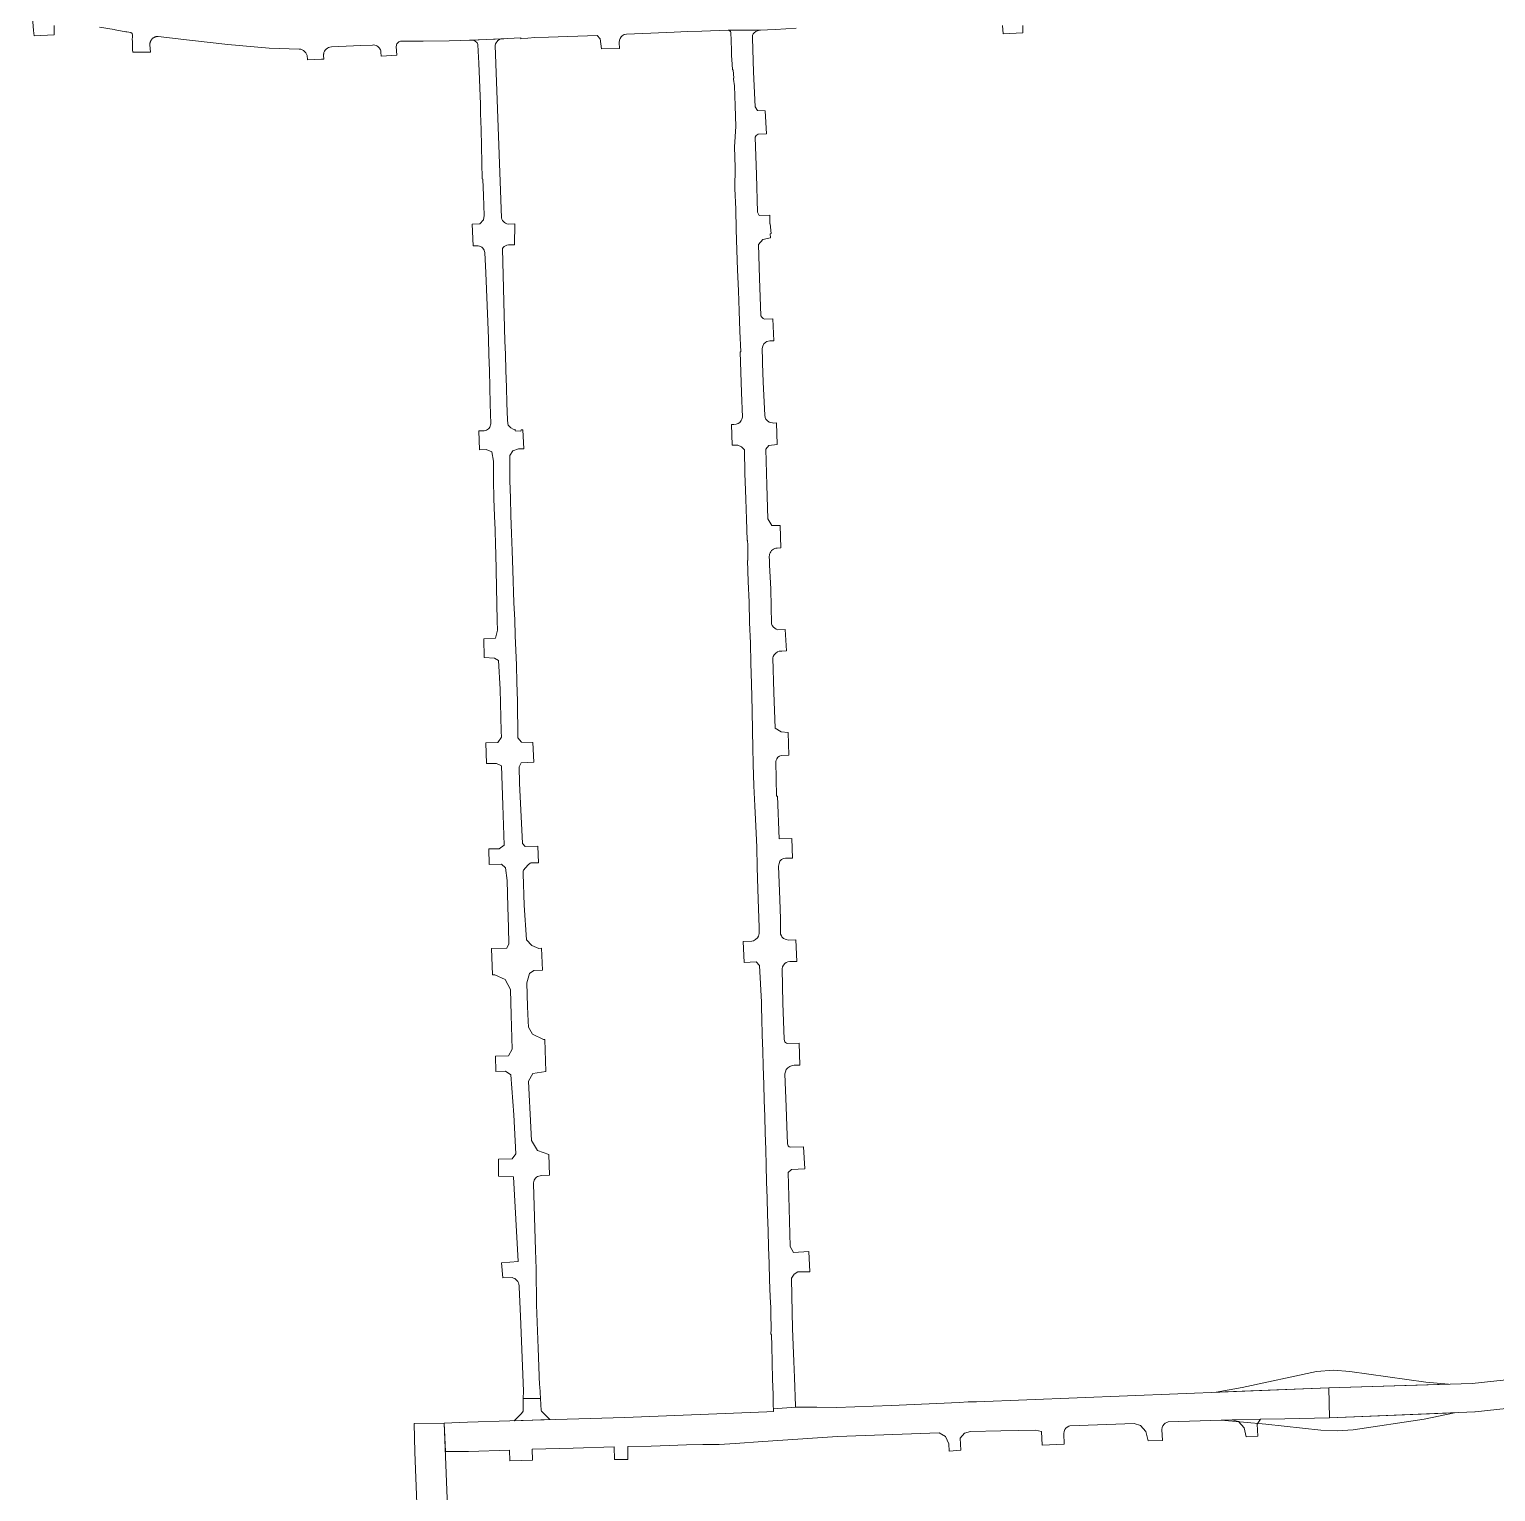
# Model space of a CAD drawing. Header units: inches. Extents: x 704148 to 723432, y 7075344 to 7101810.
# Drawn here: x 709127 to 710203, y 7089169 to 7090242 of the extents above; entities that cross this region are included whole.
import ezdxf

# ---------------------------------------------------------------- set-up
doc = ezdxf.new("R2010")
doc.units = ezdxf.units.IN
doc.header["$MEASUREMENT"] = 0
doc.layers.add('gisdb.gisadmin', color=7, linetype='Continuous', lineweight=9, true_color=0xccf5fc)

msp = doc.modelspace()

# ---------------------------------------------------------------- linework, layer by layer
at = {"layer": 'gisdb.gisadmin'}
for points in [[(709145.1412, 7090245.2472), (709145.15, 7090240.73), (709145.2618, 7090238.3943), (709130.3818, 7090237.6805), (709130.0908, 7090241.5618), (709126.9153, 7090283.9166)], [(709689.74, 7090243.14), (709674.74, 7090242.35), (709662.97, 7090241.82), (709639.9, 7090241.7), (709620.54, 7090241.01), (709609.99, 7090240.67), (709600.38, 7090240.36), (709583.13, 7090239.47), (709565.25, 7090238.94), (709563.5, 7090238.56), (709562.09, 7090237.69), (709561.25, 7090236.76), (709560.58, 7090235.62), (709560.11, 7090234.49), (709559.95, 7090232.68), (709560.0836, 7090228.3444), (709546.9845, 7090228.0565), (709545.92, 7090235.46), (709543.66, 7090237.73), (709507.97, 7090236.64), (709497.88, 7090236.33), (709487.81, 7090235.37), (709487.78, 7090236.08), (709473.08, 7090235.33), (709451.7883, 7090234.3739), (709435.11, 7090234.04), (709416.11, 7090233.78), (709400.0457, 7090233.6579), (709399.3893, 7090233.5867), (709398.7548, 7090233.4043), (709398.1607, 7090233.1161), (709397.6247, 7090232.7306), (709397.1625, 7090232.2591), (709396.7878, 7090231.7155), (709396.5115, 7090231.1158), (709396.3418, 7090230.4777), (709396.2837, 7090229.82), (709396.6097, 7090223.4197), (709385.151, 7090222.778), (709385.0646, 7090225.6651), (709385.0559, 7090225.7772), (709384.9028, 7090226.547), (709384.6505, 7090227.2902), (709384.3034, 7090227.9941), (709383.8674, 7090228.6466), (709383.3499, 7090229.2367), (709382.7598, 7090229.7542), (709382.1073, 7090230.1902), (709381.9197, 7090230.2827), (709381.4034, 7090230.5373), (709380.6602, 7090230.7896), (709379.8904, 7090230.9427), (709378.9427, 7090230.7808), (709370.2963, 7090230.4911), (709348.6401, 7090229.4659), (709347.6128, 7090229.3276), (709346.6246, 7090229.0146), (709345.7051, 7090228.5362), (709344.8816, 7090227.9066), (709344.1788, 7090227.1447), (709343.6175, 7090226.2732), (709343.2147, 7090225.3181), (709342.9822, 7090224.308), (709342.9742, 7090224.1572), (709342.9271, 7090223.2729), (709343.0188, 7090220.5224), (709341.3907, 7090220.4362), (709331.0661, 7090219.8899), (709331.0467, 7090221.232), (709330.9836, 7090222.2335), (709330.7701, 7090223.214), (709330.4109, 7090224.151), (709329.9143, 7090225.023), (709329.819, 7090225.1605), (709329.6482, 7090225.3898), (709328.9206, 7090226.1816), (709328.0746, 7090226.8453), (709327.1323, 7090227.3634), (709326.1187, 7090227.7223), (709325.0603, 7090227.9125), (709302.8766, 7090228.5294), (709272.75, 7090231.26), (709244.4988, 7090234.5152), (709221.5866, 7090237.18), (709221.3772, 7090237.1828), (709221.1677, 7090237.1783), (709220.9586, 7090237.1664), (709220.75, 7090237.1473), (709220.5421, 7090237.1209), (709220.3354, 7090237.0873), (709220.1299, 7090237.0465), (709219.926, 7090236.9985), (709219.7238, 7090236.9435), (709219.5238, 7090236.8814), (709219.326, 7090236.8124), (709219.1307, 7090236.7365), (709218.9382, 7090236.6538), (709218.7487, 7090236.5645), (709218.5625, 7090236.4686), (709218.3797, 7090236.3663), (709218.2006, 7090236.2576), (709218.0254, 7090236.1428), (709217.8543, 7090236.0219), (709217.6875, 7090235.8951), (709217.5253, 7090235.7626), (709217.3678, 7090235.6244), (709217.2152, 7090235.4809), (709217.0677, 7090235.3322), (709216.9255, 7090235.1783), (709216.7887, 7090235.0196), (709216.6576, 7090234.8563), (709216.5323, 7090234.6884), (709216.4128, 7090234.5163), (709216.2995, 7090234.3401), (709216.1924, 7090234.1601), (709216.0916, 7090233.9764), (709215.9974, 7090233.7893), (709215.9097, 7090233.5991), (709215.8287, 7090233.4059), (709215.7545, 7090233.21), (709215.6871, 7090233.0116), (709215.6268, 7090232.811), (709215.5735, 7090232.6084), (709215.5272, 7090232.4041), (709215.4882, 7090232.1983), (709215.4563, 7090231.9912), (709215.4317, 7090231.7832), (709215.4144, 7090231.5744), (709215.4044, 7090231.3652), (709215.4017, 7090231.1557), (709215.4063, 7090230.9462), (709215.7546, 7090225.5338), (709202.8141, 7090225.5137), (709202.7576, 7090227.3265), (709202.6447, 7090230.9542), (709202.5653, 7090233.5049), (709202.51, 7090235.28), (709202.6807, 7090236.6477), (709202.6295, 7090238.025), (709202.3577, 7090239.3762), (709201.5276, 7090240.1625), (709198.4277, 7090240.4721), (709197.72, 7090240.5796), (709189.8488, 7090242.034), (709189.2808, 7090242.1637), (709178.4157, 7090243.9887)], [(709856.2, 7090245.24), (709856.2, 7090239.6897), (709841.7259, 7090239.0936), (709841.28, 7090245.17)], [(710361.0734, 7089246.3465), (710188.266, 7089227.8323), (710188.0404, 7089227.8106), (710081.38, 7089223.47), (710080.7798, 7089245.4618), (710186.1415, 7089248.7248), (710356.4335, 7089266.9696)], [(709416.6489, 7089022.608), (709409.8623, 7089198.169), (709409.4314, 7089219.2068), (709431.4768, 7089219.6514), (709432.2786, 7089201.2315), (709439.1499, 7089022.5611)]]:
    msp.add_lwpolyline(points, dxfattribs=at)
for points in [[(709502.1028, 7089237.5626), (709489.5376, 7089237.6353), (709489.6432, 7089243.0272), (709487.5646, 7089298.1158), (709486.4942, 7089319.367), (709486.4825, 7089320.4252), (709486.3054, 7089321.4685), (709485.9672, 7089322.4713), (709485.4762, 7089323.4088), (709484.8446, 7089324.2579), (709484.088, 7089324.9977), (709483.2248, 7089325.61), (709482.2765, 7089326.0797), (709481.2664, 7089326.3953), (709474.4176, 7089326.1572), (709473.4489, 7089337.1219), (709485.7267, 7089338.0974), (709482.2487, 7089400.2067), (709471.3899, 7089400.6959), (709471.3379, 7089413.2379), (709481.39, 7089413.58), (709483.9759, 7089417.2441), (709482.56, 7089445.84), (709480.29, 7089475.05), (709476.43, 7089477.8), (709469.4192, 7089477.5563), (709469.0049, 7089488.9395), (709478.56, 7089489.21), (709481.2682, 7089494.0224), (709480.61, 7089518.97), (709480.06, 7089537.7), (709476.2, 7089545.21), (709468.7, 7089548.64), (709466.8339, 7089548.5836), (709466.1309, 7089567.8977), (709477.44, 7089568.24), (709479.01, 7089571.21), (709478.6459, 7089583.1971), (709478.18, 7089598.54), (709477.6, 7089617.77), (709476.51, 7089627.14), (709473.54, 7089629.64), (709464.4255, 7089629.3931), (709464.115, 7089640.9406), (709471.86, 7089641.05), (709475.42, 7089643.72), (709474.53, 7089673.03), (709473.64, 7089702.02), (709469.86, 7089703.58), (709462.4327, 7089703.5255), (709462.0189, 7089718.9171), (709470.75, 7089719.04), (709473.42, 7089722.94), (709473.3593, 7089727.293), (709472.6212, 7089758.0735), (709471.41, 7089779.24), (709468.3, 7089780.91), (709460.7967, 7089781.4568), (709460.5511, 7089795.2117), (709469.05, 7089795.71), (709470.57, 7089801.47), (709470.42, 7089808.28), (709469.322, 7089857.7599), (709469.1857, 7089863.8995), (709468.7738, 7089875.0521), (709468.4367, 7089885.1496), (709468.0141, 7089898.0255), (709467.67, 7089911.31), (709467.67, 7089925.4272), (709466.33, 7089932.42), (709462.39, 7089933.94), (709457.3231, 7089933.8953), (709456.9942, 7089947.6614), (709460.8268, 7089947.7539), (709461.6663, 7089947.9099), (709462.47, 7089948.1981), (709463.2174, 7089948.611), (709463.8891, 7089949.1381), (709464.468, 7089949.7658), (709464.939, 7089950.4779), (709465.2902, 7089951.2562), (709465.5124, 7089952.0807), (709465.6, 7089952.93), (709465.29, 7089967.59), (709464.96, 7089979.9), (709464.65, 7089991.91), (709464.26, 7090003.5), (709463.86, 7090015.45), (709463.44, 7090027.84), (709463.08, 7090039.77), (709462.6, 7090051.71), (709462.1, 7090063.69), (709461.2873, 7090078.4945), (709461.1191, 7090079.4259), (709460.7935, 7090080.3145), (709460.3202, 7090081.1341), (709459.7131, 7090081.8602), (709458.9904, 7090082.4712), (709458.1735, 7090082.9491), (709457.2867, 7090083.2796), (709456.3563, 7090083.4528), (709455.4099, 7090083.4638), (709452.6036, 7090083.4229), (709452.0729, 7090099.3139), (709457.54, 7090099.76), (709460.19, 7090102.54), (709460.82, 7090105.85), (709460.19, 7090120.56), (709459.81, 7090132.48), (709459.41, 7090132.64), (709459.12, 7090144.43), (709458.81, 7090156.74), (709458.51, 7090168.77), (709458.22, 7090180.6), (709458.0905, 7090187.5718), (709456.84, 7090217.67), (709456.4617, 7090226.4126), (709456.2532, 7090231.2319), (709455.9728, 7090231.9074), (709455.5877, 7090232.5292), (709455.1078, 7090233.081), (709454.5455, 7090233.5487), (709453.9155, 7090233.92), (709453.234, 7090234.1855), (709452.5188, 7090234.3381), (709451.7883, 7090234.3739), (709449.9373, 7090234.3368), (709475.261, 7090235.4413), (709473.08, 7090235.33), (709471.99, 7090234.97), (709470.89, 7090234.23), (709469.2, 7090231.76), (709468.76, 7090230.47), (709473.5797, 7090103.9652), (709473.8466, 7090103.1016), (709474.3004, 7090102.2071), (709474.8989, 7090101.4021), (709475.6248, 7090100.7098), (709476.4573, 7090100.1502), (709477.3723, 7090099.7392), (709478.3437, 7090099.4888), (709483.3487, 7090099.702), (709483.1899, 7090084.2955), (709478.62, 7090084.17), (709477.38, 7090083.95), (709476.39, 7090083.56), (709475.45, 7090082.9), (709474.83, 7090082.32), (709474.34, 7090081.57), (709474.3136, 7090081.3884), (709476.0363, 7090013.4469), (709476.36, 7090003.94), (709476.78, 7089991.99), (709477.2, 7089979.89), (709477.46, 7089968.02), (709477.91, 7089955.85), (709478.08, 7089953.19), (709478.53, 7089951.91), (709479.29, 7089950.82), (709480.31, 7089949.83), (709482.1, 7089948.98), (709483.61, 7089948.61), (709483.45, 7089947.68), (709487.81, 7089947.55), (709487.84, 7089948.53), (709489.0996, 7089948.5606), (709489.8806, 7089934.5034), (709486.12, 7089934.42), (709481.78, 7089933.05), (709479.67, 7089929.58), (709479.67, 7089911.31), (709480.01, 7089898.34), (709480.43, 7089885.55), (709480.87, 7089872.37), (709481.36, 7089859.58), (709481.83, 7089845.51), (709482.63, 7089821.61), (709483.29, 7089809.16), (709483.61, 7089797.63), (709484.43, 7089775.77), (709484.87, 7089763.02), (709485.34, 7089749.67), (709485.62, 7089722.41), (709488.23, 7089719.21), (709496.5806, 7089719.0114), (709497.2505, 7089704.5718), (709488, 7089704.16), (709486.43, 7089701.27), (709486.828, 7089689.0901), (709488.9026, 7089644.8238), (709490.89, 7089642.64), (709500.1109, 7089642.9138), (709500.6731, 7089630.796), (709494.94, 7089630.64), (709494.59, 7089630.45), (709493.07, 7089629.28), (709491.03, 7089627.11), (709489.71, 7089625.27), (709489.4948, 7089624.7505), (709489.4777, 7089622.7708), (709490.22, 7089599.63), (709491.91, 7089574.29), (709495.84, 7089570.14), (709500.86, 7089567.95), (709502.9821, 7089568.0832), (709503.5227, 7089551.9269), (709497.24, 7089551.69), (709494.11, 7089549.41), (709492.12, 7089542.59), (709492.73, 7089525.27), (709493.1, 7089514.61), (709493.26, 7089510.18), (709496.38, 7089505.07), (709504.34, 7089501.09), (709505.2234, 7089501.1053), (709506.012, 7089477.5399), (709496.6, 7089476.1), (709493.28, 7089470.63), (709493.83, 7089460.41), (709494.6, 7089446.29), (709495.65, 7089426.91), (709499.92, 7089419.54), (709508.2258, 7089416.6286), (709508.7826, 7089401.4453), (709502.727, 7089401.264), (709501.7888, 7089401.1616), (709500.8782, 7089400.9134), (709500.0178, 7089400.5255), (709499.2288, 7089400.0074), (709498.5309, 7089399.372), (709497.9413, 7089398.6351), (709497.4745, 7089397.8148), (709497.1421, 7089396.9314), (709496.9524, 7089396.0069), (709496.91, 7089395.064), (709498.5484, 7089346.5902), (709499.0121, 7089332.8734), (709499.2557, 7089306.4407), (709500.4706, 7089274.6067), (709501.505, 7089247.5064), (709501.6345, 7089246.4749)], [(709663.6324, 7090241.8498), (709662.97, 7090241.82), (709661.34, 7090241.38), (709660.12, 7090240.82), (709659.08, 7090239.86), (709658.34, 7090238.96), (709657.84, 7090237.75), (709657.68, 7090235.82), (709658.4, 7090211.1), (709659.73, 7090185.62), (709661.4, 7090182.84), (709667.0328, 7090182.5138), (709667.993, 7090165.7587), (709661.85, 7090165.51), (709660.52, 7090164.4), (709659.77, 7090163.26), (709660.68, 7090135.55), (709661.48, 7090108.26), (709662.61, 7090105.69), (709670.3821, 7090105.8894), (709670.586, 7090099.5447), (709670.6336, 7090099.5447), (709671.4827, 7090092.4694), (709670.817, 7090092.3519), (709670.9143, 7090089.325), (709665.24, 7090088.23), (709662.3, 7090084.55), (709662.96, 7090059.9), (709663.98, 7090032.15), (709664.55, 7090031.11), (709665.55, 7090030.24), (709666.63, 7090029.76), (709672.8208, 7090029.985), (709673.3401, 7090013.8231), (709670.44, 7090013.7), (709668.33, 7090013.35), (709667.45, 7090012.72), (709666.16, 7090011.56), (709665.38, 7090009.9), (709664.94, 7090008.08), (709665.1, 7089999.6), (709665.22, 7089997.45), (709665.67, 7089983.46), (709666.8, 7089959.22), (709666.98, 7089957.56), (709667.56, 7089956.35), (709668.46, 7089955.21), (709670.04, 7089954.22), (709671.33, 7089953.76), (709672.42, 7089953.51), (709673.39, 7089953.42), (709675.4306, 7089953.5155), (709675.9806, 7089937.7997), (709669.82, 7089936.96), (709667.46, 7089934.34), (709668.28, 7089907.79), (709669.03, 7089883.29), (709671.91, 7089878.32), (709678.0629, 7089878.2889), (709678.6388, 7089861.8312), (709675.88, 7089861.73), (709674.9616, 7089861.6244), (709674.0703, 7089861.379), (709673.2042, 7089860.9868), (709672.4109, 7089860.4628), (709671.7103, 7089859.82), (709671.1201, 7089859.0747), (709670.655, 7089858.2454), (709670.3267, 7089857.3531), (709670.1435, 7089856.4202), (709670.11, 7089855.47), (709670.2414, 7089852.4466), (709670.3728, 7089849.4232), (709671.15, 7089831.54), (709671.8, 7089806.22), (709672.29, 7089804.92), (709673.09, 7089803.78), (709674.15, 7089802.88), (709675.26, 7089802.13), (709676.27, 7089801.72), (709681.7952, 7089801.9072), (709682.6647, 7089786.1942), (709679.4, 7089786.15), (709677.32, 7089786.02), (709676.11, 7089785.55), (709674.92, 7089784.6), (709673.72, 7089783.3), (709673.04, 7089782.25), (709672.67, 7089781.24), (709673.36, 7089755.64), (709674.49, 7089729.44), (709678.78, 7089726.8), (709684.019, 7089726.3687), (709684.3597, 7089709.8416), (709678.7, 7089709.59), (709677.48, 7089709.09), (709676.45, 7089708.33), (709675.55, 7089707.16), (709675.1, 7089706.1), (709674.94, 7089705.15), (709675.42, 7089679.54), (709676.01, 7089679.56), (709677.46, 7089648.35), (709686.5733, 7089648.6169), (709687.1365, 7089634.1264), (709682.12, 7089634.09), (709680.57, 7089633.87), (709679.06, 7089633.21), (709677.93, 7089631.85), (709677.25, 7089630.19), (709676.97, 7089628.37), (709677.79, 7089603.75), (709678.26, 7089589.74), (709678.44, 7089578.43), (709678.95, 7089577.08), (709679.35, 7089576.34), (709680.53, 7089575.33), (709682.46, 7089574.52), (709684.32, 7089573.99), (709689.5998, 7089574.1267), (709690.2577, 7089558.3365), (709685.17, 7089558.23), (709683.82, 7089557.98), (709682.43, 7089557.55), (709681.42, 7089556.8), (709680.5, 7089555.61), (709679.89, 7089554.43), (709679.5, 7089552.97), (709680.07, 7089527.8), (709681.03, 7089501.24), (709681.21, 7089500.2), (709681.46, 7089499.46), (709682, 7089498.85), (709682.62, 7089498.44), (709683.63, 7089498.12), (709692.1389, 7089498.3818), (709692.6021, 7089482.3463), (709688.33, 7089482.18), (709686.86, 7089481.91), (709685.14, 7089481.39), (709683.74, 7089480.31), (709682.56, 7089478.98), (709681.92, 7089477.36), (709681.58, 7089475.91), (709682.59, 7089451.75), (709683.02, 7089437.49), (709683.38, 7089424.52), (709683.6, 7089423.69), (709683.94, 7089422.97), (709684.67, 7089422.29), (709685.5, 7089421.98), (709695.3034, 7089422.3258), (709696.1121, 7089406.0878), (709686.41, 7089405.82), (709684.05, 7089403.46), (709684.7, 7089377.16), (709685.4, 7089349.18), (709687.76, 7089344.8), (709699.1242, 7089345.6047), (709699.8671, 7089330.6885), (709691.13, 7089330.64), (709688.43, 7089328.96), (709686.41, 7089325.92), (709686.58, 7089312.97), (709686.84, 7089300.91), (709687.09, 7089288.97), (709687.63, 7089276.73), (709688.15, 7089264.88), (709688.54, 7089252.99), (709689.3811, 7089232.1451), (709689.42, 7089231.18), (709673.1111, 7089230.0241), (709673.0495, 7089232.0024), (709673.0465, 7089232.0965), (709672.83, 7089240.67), (709672.51, 7089251.74), (709672.16, 7089263.96), (709671.88, 7089276.24), (709671.69, 7089284.28), (709671.34, 7089285.17), (709671.37, 7089288.17), (709671.23, 7089300.27), (709671.19, 7089304.16), (709670.85, 7089312.32), (709670.33, 7089324.71), (709669.95, 7089336.78), (709669.57, 7089348.73), (709669.19, 7089360.63), (709668.84, 7089372.61), (709668.51, 7089384.64), (709668.16, 7089396.59), (709667.81, 7089408.59), (709667.46, 7089420.4), (709667.11, 7089432.51), (709666.78, 7089444.7), (709666.42, 7089456.55), (709666.06, 7089468.11), (709665.64, 7089481.62), (709665.3, 7089492.83), (709664.94, 7089504.35), (709664.64, 7089516.41), (709664.45, 7089523.97), (709664.42, 7089528.49), (709662.87, 7089555.46), (709660.45, 7089558.15), (709651.5745, 7089557.702), (709650.9428, 7089573.0089), (709657.17, 7089573.14), (709658.39, 7089573.55), (709659.92, 7089574.37), (709661.34, 7089575.63), (709662.1, 7089576.95), (709662.55, 7089578.81), (709662.6, 7089583.46), (709662.16, 7089596.99), (709661.7, 7089611.33), (709661.18, 7089627.5), (709660.89, 7089642.34), (709660.15, 7089657.73), (709659.44, 7089672.51), (709658.69, 7089687.18), (709658.36, 7089703.03), (709658.1, 7089715.34), (709657.85, 7089727.44), (709657.53, 7089742.78), (709657.13, 7089762.11), (709656.58, 7089777.31), (709656.21, 7089792.04), (709655.61, 7089807.09), (709655.27, 7089821.93), (709654.65, 7089837.28), (709654.05, 7089852.54), (709654.45, 7089852.55), (709654.26, 7089863.81), (709654.04, 7089867.21), (709653.8, 7089867.46), (709653.41, 7089882.91), (709652.92, 7089897.65), (709652.6, 7089904.18), (709652.05, 7089916.35), (709651.91, 7089933.79), (709649.8, 7089936.07), (709646.94, 7089937.34), (709642.8039, 7089937.2974), (709642.4711, 7089952.3668), (709644.19, 7089952.42), (709645.77, 7089952.56), (709647.37, 7089953.02), (709648.58, 7089953.84), (709649.55, 7089955.22), (709650.05, 7089956.35), (709650.34, 7089957.8), (709649.79, 7089976), (709649.18, 7089990.68), (709648.71, 7090005.77), (709649.16, 7090005.76), (709648.52, 7090020.89), (709647.89, 7090035.87), (709647.38, 7090050.6), (709646.77, 7090065.78), (709646.23, 7090080.44), (709645.79, 7090095.59), (709645.49, 7090110.47), (709644.9, 7090125.55), (709645.1, 7090141.04), (709644.64, 7090156.21), (709645.56, 7090171.15), (709645.13, 7090186.34), (709644.49, 7090201.01), (709643.84, 7090205.89), (709643.76, 7090206.5), (709644.1274, 7090206.5), (709643.5035, 7090212.6832), (709642.99, 7090212.66), (709642.78, 7090216.93), (709642.4467, 7090223.1567), (709642.25, 7090226.83), (709642.0115, 7090234.2861), (709641.83, 7090239.96), (709641.52, 7090240.9), (709640.77, 7090241.41), (709639.9, 7090241.7), (709641.2066, 7090241.7068)], [(710080.7798, 7089245.4618), (709998.0708, 7089242.22), (710017.1982, 7089245.7579), (710071.6938, 7089257.5541), (710084.3481, 7089258.5401), (710096.1966, 7089257.525), (710152.1353, 7089249.6335), (710168.7276, 7089248.1855)], [(709705.04, 7089231.19), (709719.3917, 7089231.1404), (709759.8208, 7089232.6096), (709809.4016, 7089234.7696), (709816.0726, 7089235.2158), (709822.1237, 7089235.3238), (710080.7798, 7089245.4618), (710081.38, 7089223.47), (710048.4562, 7089222.8144), (710048.4566, 7089222.8131), (710030.66, 7089222.46), (710028.36, 7089218.72), (710028.6932, 7089209.9989), (710020.119, 7089209.4945), (710018.62, 7089216.24), (710014.58, 7089220.69), (710009.92, 7089222.11), (709962.85, 7089220.44), (709961.92, 7089220.16), (709960.81, 7089219.55), (709959.87, 7089218.78), (709959.07, 7089217.62), (709958.54, 7089216.32), (709958.35, 7089214.79), (709958.6553, 7089206.8693), (709948.1204, 7089206.4781), (709946.58, 7089213.41), (709942.54, 7089217.86), (709937.88, 7089219.28), (709890.81, 7089217.61), (709889.88, 7089217.33), (709888.77, 7089216.72), (709887.83, 7089215.95), (709887.03, 7089214.79), (709886.5, 7089213.49), (709886.31, 7089211.96), (709886.6105, 7089204.165), (709870.4838, 7089203.5256), (709869.81, 7089213.53), (709865.5, 7089214.46), (709853.24, 7089214.22), (709840.04, 7089213.96), (709817.73, 7089213.53), (709813.42, 7089212.3), (709810.34, 7089208.6), (709810.7871, 7089199.8305), (709802.0391, 7089198.9864), (709801.9521, 7089204.4427), (709799.5465, 7089209.6784), (709794.8679, 7089212.3692), (709720.2574, 7089209.6578), (709672.7229, 7089206.6806), (709669.2508, 7089206.4631), (709665.3139, 7089206.163), (709645.0813, 7089204.6202), (709633.2213, 7089203.86), (709621.2093, 7089203.86), (709609.3494, 7089203.5559), (709596.5771, 7089203.0997), (709583.5008, 7089202.6436), (709566.319, 7089202.3395), (709566.3703, 7089193.0134), (709556.3896, 7089192.9712), (709556.1322, 7089202.0822), (709526.1422, 7089201.2322), (709496.1523, 7089200.3822), (709496.3796, 7089192.3354), (709479.585, 7089191.8849), (709479.3633, 7089199.7324), (709449.3732, 7089198.8825), (709432.3731, 7089198.6983), (709431.4611, 7089219.6509), (709448.477, 7089220.2044), (709479.7035, 7089221.2687), (709555.583, 7089223.5734), (709564.1301, 7089223.7461), (709668.2439, 7089227.9001), (709673.1016, 7089228.2078), (709673.1656, 7089228.2732), (709673.1111, 7089230.0241), (709689.42, 7089231.18)], [(709502.1028, 7089237.5626), (709502.5631, 7089228.8041), (709503.001, 7089228.2689), (709508.9365, 7089222.2403), (709482.8134, 7089221.3832), (709488.1074, 7089226.7477), (709489.3538, 7089228.2462), (709489.5376, 7089237.6353)], [(710098.6658, 7089214.5583), (710086.9018, 7089213.9451), (710074.9172, 7089214.4748), (710034.5756, 7089218.8909), (710001.7459, 7089221.82), (710009.92, 7089222.11), (710030.66, 7089222.46), (710048.4566, 7089222.8131), (710081.38, 7089223.47), (710173.1153, 7089227.2032), (710150.9061, 7089222.5185)]]:
    msp.add_lwpolyline(points, close=True, dxfattribs=at)

doc.saveas('drawing.dxf')
